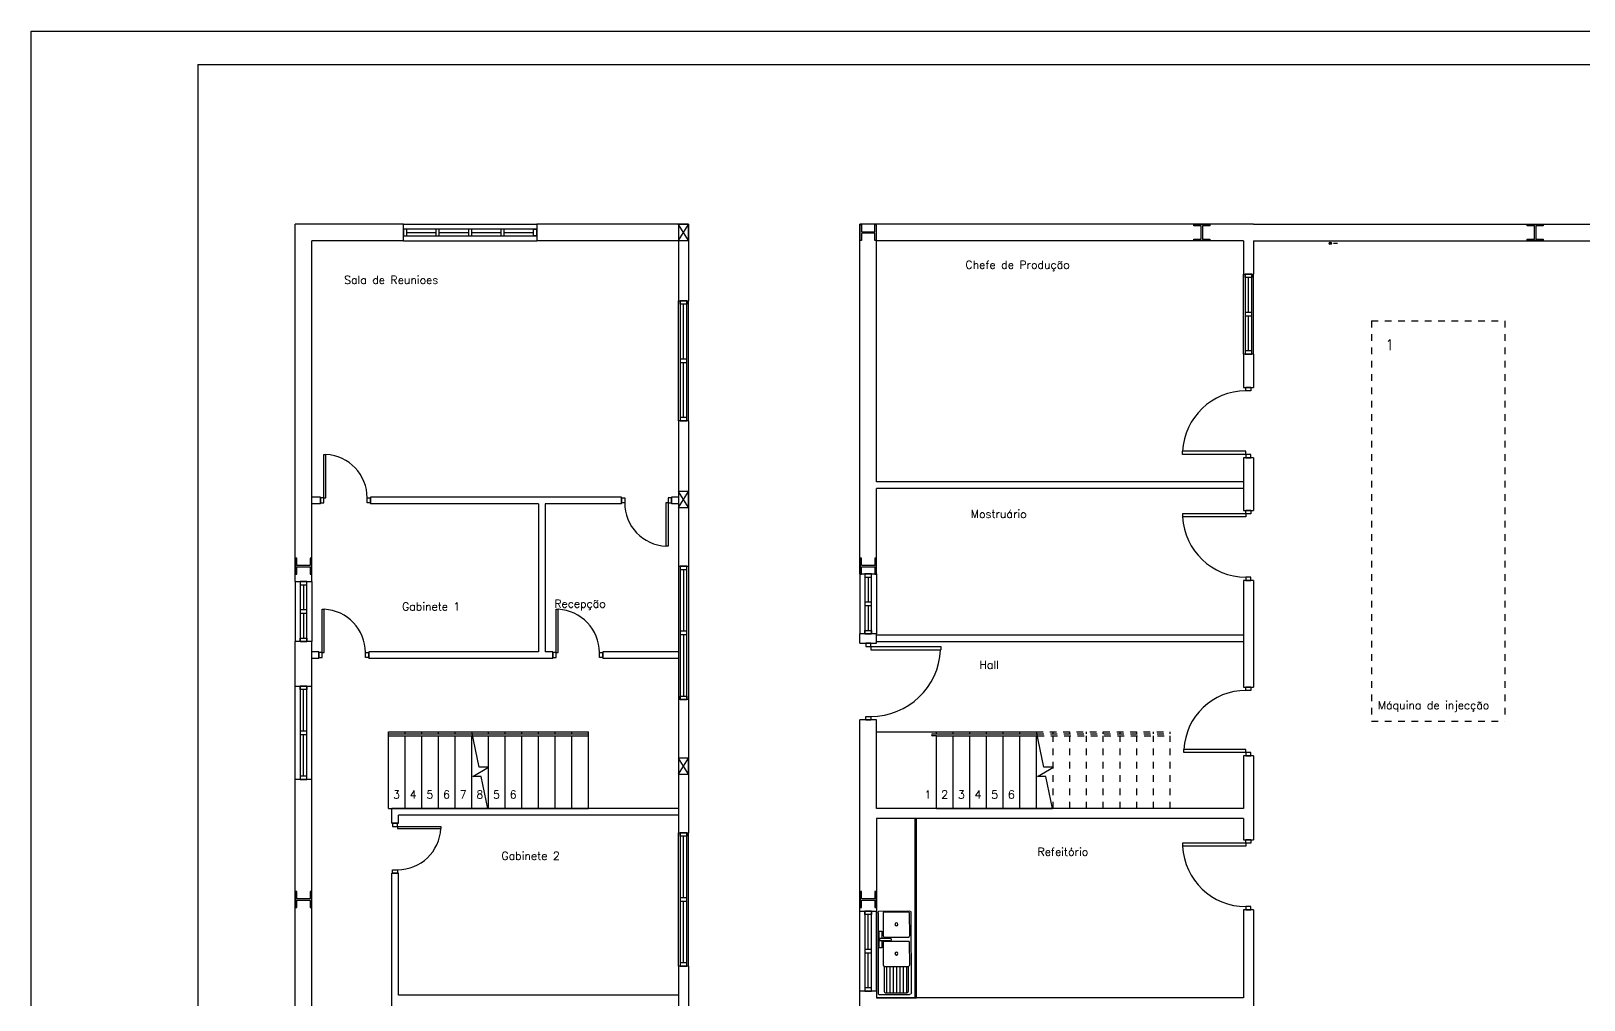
# Model space of a CAD drawing. Extents: x -3.6 to 91.9, y 0 to 29.7.
# Drawn here: x -3.58 to 19.7, y 15.17 to 29.7 of the extents above; entities that cross this region are included whole.
import ezdxf
from ezdxf.enums import TextEntityAlignment as Align

# ---------------------------------------------------------------- set-up
doc = ezdxf.new("R2010")
doc.units = 0
doc.header["$LTSCALE"] = 0.4
doc.header["$MEASUREMENT"] = 0
doc.linetypes.add('HIDDEN', pattern=[0.375, 0.25, -0.125])
doc.layers.get('0').update_dxf_attribs({"linetype": 'CONTINUOUS'})
for name, color, linetype in [('ALIMENTAÇÃO', 2, 'CONTINUOUS'), ('PLANTA', 9, 'CONTINUOUS'), ('TEXTOS', 9, 'CONTINUOUS')]:
    doc.layers.add(name, color=color, linetype=linetype)
doc.styles.add('ROMANS8', font='romans8', dxfattribs={"height": 0.2})
doc.styles.get("Standard").update_dxf_attribs({"font": 'ITALICC', "height": 250})

# ---------------------------------------------------------------- blocks, each defined once
blk = doc.blocks.new('A1063DH')
at = {"color": 0, "linetype": 'ByBlock'}
blk.add_line((455.353634, 581.288345), (456.749591, 572.827697), dxfattribs=at)
for points in [[(0.690668, -598.692818), (0.690668, 598.90164, -0.285257), (15.510344, 622.763986, -0.233769)], [(93.234276, 202.204864), (93.234276, 572.827697, -0.285257), (108.053951, 596.690042, -0.233769)], [(118.235276, 598.870405), (431.748591, 598.870405, -0.331496), (455.353634, 581.288345, 0.744843)], [(500.710669, 598.90164), (499.314713, -607.153467, -0.373967), (485.890993, -622.555164, 14.45072)], [(75.693669, -149.392015), (75.693669, 177.348669, -0.40231), (100.694669, 203.391377, -0.020408)], [(100.694669, 203.391377), (450.708669, 203.391377, -0.426218), (475.709669, 177.348669, 1.041667)], [(475.709669, 177.348669), (474.313713, -154.411715, -0.499438), (450.708669, -171.993775, -6.940275)], [(181.560257, -182.597209), (26.479961, -182.597209), (26.479961, -221.386362), (181.560257, -221.386362, 0.817655), (189.092915, -184.220488, -4.933965)], [(450.708669, -171.993775), (94.594319, -171.993775, -0.467329), (75.693669, -149.392015, -0.836247)], [(75.693669, -587.154727), (75.693669, -260.414043, -0.40231), (100.694669, -234.371335, -0.020408)], [(100.694669, -234.371335), (450.708669, -234.371335, -0.426218), (475.709669, -260.414043, 1.041667)], [(475.709669, -260.414043), (474.313713, -592.174427, -0.499438), (450.708669, -609.756487, -6.940275)], [(475.709669, -624.735514), (15.510344, -622.555164, -0.553012), (0.690668, -598.692818, -0.624336)], [(450.708669, -609.756487), (94.594319, -609.756487, -0.467329), (75.693669, -587.154727, -0.836247)]]:
    blk.add_lwpolyline(points, format="xyb", dxfattribs=at)
for points in [[(15.510344, 622.763986), (25.691669, 624.944349)], [(25.691669, 624.944349), (471.95508, 624.944349)], [(108.053951, 596.690042), (118.235276, 598.870405)], [(125.695669, 203.391377), (125.695669, 598.870405)], [(175.697669, 203.391377), (175.697669, 598.870405)], [(225.699669, 203.391377), (225.699669, 598.870405)], [(275.701669, 203.391377), (275.701669, 598.870405)], [(325.703669, 203.391377), (325.703669, 598.870405)], [(375.705669, 203.391377), (375.705669, 598.870405)], [(425.707669, 203.391377), (425.707669, 598.870405)], [(456.749591, 572.827697), (456.749591, 202.61971)], [(57.485852, -182.597209), (57.485852, -73.425543), (20.013784, -73.425543), (20.013784, -323.435543), (57.485852, -323.435543), (57.485852, -221.386362)]]:
    blk.add_lwpolyline(points, dxfattribs=at)
for centre in [(275.681177, 10.803725), (275.681177, -427.868149)]:
    blk.add_circle(centre, 21.398628, dxfattribs=at)
blk.add_arc((469.708677, 593.567046), 31.457613, 9.763423, 85.904995, dxfattribs=at)
blk = doc.blocks.new('A1170DK')
at = {"color": 0}
for p, q in [((1, 0), (0, 0)), ((0, 0), (0, -600)), ((1, -600), (1, 0)), ((0, -580), (1, -580)), ((0, -600), (1, -600))]:
    blk.add_line(p, q, dxfattribs=at)
blk = doc.blocks.new('AUW01D3S')
at = {"color": 0}
for p, q in [((0, 0.5), (1, 0.5)), ((0, -0.5), (1, -0.5))]:
    blk.add_line(p, q, dxfattribs=at)
blk = doc.blocks.new('AUD18D1S')
at = {"color": 0}
for p, q in [((0, -0.5), (0, 0.5)), ((1, 0.5), (1, -0.5))]:
    blk.add_line(p, q, dxfattribs=at)
blk = doc.blocks.new('AUD19D1S')
at = {"color": 0}
for p, q in [((0, 0), (0, 0)), ((1, 0), (1, 0))]:
    blk.add_line(p, q, dxfattribs=at)
blk = doc.blocks.new('AUD37D1S')
at = {"color": 0, "linetype": 'ByBlock'}
for p, q in [((0, 0.5), (0, -0.5)), ((1, 0.5), (0, 0.5)), ((1, -0.5), (1, 0.5)), ((0, -0.5), (1, -0.5))]:
    blk.add_line(p, q, dxfattribs=at)
at = {"color": 0, "linetype": 'ByBlock', "flags": 3}
for p in [(1, 0.5), (1, 0), (1, -0.5)]:
    blk.add_attdef('JAMBPT', p, '', height=0.1, rotation=45, dxfattribs=at)
for p in [(1, 0.5), (1, 0)]:
    blk.add_attdef('JAMBPT', p, '', height=0.1, dxfattribs=at)
blk = doc.blocks.new('AUD40D1S')
at = {"color": 0, "linetype": 'ByBlock'}
for p, q in [((-0.5, 0.5), (-0.5, -0.5)), ((0.5, 0.5), (-0.5, 0.5)), ((0.5, -0.5), (0.5, 0.5)), ((-0.5, -0.5), (0.5, -0.5))]:
    blk.add_line(p, q, dxfattribs=at)
blk = doc.blocks.new('AUW01D1S')
at = {"color": 0}
blk.add_line((-0.5, 0), (0.5, 0), dxfattribs=at)
blk = doc.blocks.new('AUD41D1S')
at = {"color": 0, "linetype": 'ByBlock'}
for p, q in [((-0.5, 0.5), (-0.5, -0.5)), ((0.5, -0.5), (0.5, 0.5))]:
    blk.add_line(p, q, dxfattribs=at)
blk = doc.blocks.new('AUD29D1S')
at = {"color": 0}
for p, q in [((-0.499999, 0.999997), (-0.451388, 0.999997)), ((-0.499999, 0), (-0.499999, 0.999997)), ((-0.451388, 0), (-0.451388, 0.999997)), ((-0.499999, 0), (-0.451388, 0))]:
    blk.add_line(p, q, dxfattribs=at)
blk.add_arc((-0.499999, 0), 0.999997, 0, 87.21369, dxfattribs=at)
blk = doc.blocks.new('A1022DLJ')
at = {"color": 0, "linetype": 'ByBlock'}
for p, q in [((0, -2), (0, 0)), ((1, 0), (1, -2))]:
    blk.add_line(p, q, dxfattribs=at)
blk.add_arc((0.5, -2), 0.5, 180, 0, dxfattribs=at)
blk = doc.blocks.new('AUD30D1S')
at = {"color": 0}
for p, q in [((0.5, 0.99972), (0.451403, 0.99972)), ((0.451403, 0), (0.451403, 0.99972)), ((0.5, 0), (0.5, 0.99972)), ((0.5, 0), (0.451403, 0))]:
    blk.add_line(p, q, dxfattribs=at)
blk.add_arc((0.5, 0), 0.99972, 92.78631, 180, dxfattribs=at)

msp = doc.modelspace()

# ---------------------------------------------------------------- hatches: boundary and pattern name
at = {"layer": 'ALIMENTAÇÃO'}
h = msp.add_hatch(color=9, dxfattribs=at)
edge = h.paths.add_edge_path()
edge.add_arc((15.895, 26.519), 0.018, 0, 360)

# ---------------------------------------------------------------- linework, layer by layer
at = {"color": 5}
for p, q in [((-3.584, 0), (-3.584, 29.7)), ((-3.584, 29.7), (91.923, 29.7))]:
    msp.add_line(p, q, dxfattribs=at)
at = {"color": 1}
for q in [(-1.084, 0.5), (91.423, 29.2)]:
    msp.add_line((-1.084, 29.2), q, dxfattribs=at)
at = {"layer": 'ALIMENTAÇÃO', "color": 9}
msp.add_lwpolyline([(15.945, 26.519), (15.974, 26.519), (16.003, 26.519)], dxfattribs=at)
msp.add_circle((15.895, 26.519), 0.018, dxfattribs=at)
at = {"layer": 'PLANTA'}
for p, q in [((1.998, 26.804, 2.7), (0.373, 26.804, 2.7)), ((0.373, 21.449, 2.7), (0.373, 26.804, 2.7)), ((6.273, 26.804, 2.7), (3.998, 26.804, 2.7)), ((6.273, 26.559, 5.2), (6.123, 26.799, 5.2)), ((6.123, 26.559, 5.2), (6.273, 26.799, 5.2)), ((6.273, 26.804, 2.7), (6.273, 25.654, 2.7)), ((14.742, 26.804), (8.842, 26.804)), ((8.842, 21.565), (8.842, 26.804)), ((14.742, 26.804), (70.467, 26.804)), ((1.998, 26.554, 2.7), (0.623, 26.554, 2.7)), ((0.623, 21.449, 2.7), (0.623, 26.554, 2.7)), ((6.123, 26.554, 2.7), (3.998, 26.554, 2.7)), ((6.123, 26.554, 2.7), (6.123, 25.654, 2.7)), ((14.592, 26.554), (9.092, 26.554)), ((9.092, 22.941), (9.092, 26.554)), ((14.592, 26.554), (14.592, 26.054)), ((14.742, 26.554), (14.742, 26.054)), ((14.742, 26.554), (70.467, 26.554)), ((14.592, 24.854), (14.592, 24.354)), ((14.742, 24.854), (14.742, 24.354)), ((6.123, 23.854, 2.7), (6.123, 21.679, 2.7)), ((6.273, 23.854, 2.7), (6.273, 21.679, 2.7)), ((14.592, 23.304), (14.592, 22.514)), ((14.742, 23.304), (14.742, 22.514)), ((14.592, 22.941), (9.092, 22.941)), ((14.592, 22.841), (9.092, 22.841)), ((9.092, 21.565), (9.092, 22.841)), ((0.755, 22.714, 2.7), (0.623, 22.714, 2.7)), ((0.755, 22.614, 2.7), (0.623, 22.614, 2.7)), ((5.266, 22.714, 2.7), (1.505, 22.714, 2.7)), ((4.023, 22.614, 2.7), (1.505, 22.614, 2.7)), ((4.023, 22.614, 2.7), (4.023, 20.394, 2.7)), ((4.123, 22.614, 2.7), (4.123, 20.394, 2.7)), ((5.266, 22.614, 2.7), (4.123, 22.614, 2.7)), ((6.123, 22.714, 2.7), (6.016, 22.714, 2.7)), ((6.123, 22.614, 2.7), (6.016, 22.614, 2.7)), ((6.273, 22.559, 5.2), (6.123, 22.799, 5.2)), ((6.123, 22.559, 5.2), (6.273, 22.799, 5.2)), ((14.592, 21.464), (14.592, 19.865)), ((14.742, 21.464), (14.742, 19.865)), ((0.373, 19.879, 2.7), (0.373, 20.549, 2.7)), ((0.623, 19.879, 2.7), (0.623, 20.549, 2.7)), ((8.842, 20.524), (8.842, 20.665)), ((9.092, 20.524), (9.092, 20.665)), ((14.592, 20.641), (9.092, 20.641)), ((14.592, 20.541), (9.092, 20.541)), ((0.729, 20.394, 2.7), (0.623, 20.394, 2.7)), ((0.729, 20.294, 2.7), (0.623, 20.294, 2.7)), ((4.023, 20.394, 2.7), (1.479, 20.394, 2.7)), ((4.236, 20.294, 2.7), (1.479, 20.294, 2.7)), ((4.236, 20.394, 2.7), (4.123, 20.394, 2.7)), ((6.123, 20.394, 2.7), (4.986, 20.394, 2.7)), ((6.123, 20.294, 2.7), (4.986, 20.294, 2.7)), ((6.123, 19.679, 2.7), (6.123, 17.679, 2.7)), ((6.273, 19.679, 2.7), (6.273, 17.679, 2.7)), ((8.842, 16.504), (8.842, 19.374)), ((9.092, 18.044), (9.092, 19.374)), ((1.773, 19.164, 2.7), (1.773, 19.194, 2.7)), ((1.773, 19.194, 2.7), (3.023, 19.194, 2.7)), ((1.773, 18.044, 2.7), (1.773, 19.164, 2.7)), ((1.773, 19.164, 2.7), (3.029, 19.164, 2.7)), ((1.773, 19.134, 2.7), (3.035, 19.134, 2.7)), ((2.023, 19.164, 2.7), (2.023, 19.194, 2.7)), ((2.023, 18.044, 2.7), (2.023, 19.134, 2.7)), ((2.273, 19.164, 2.7), (2.273, 19.194, 2.7)), ((2.273, 18.044, 2.7), (2.273, 19.134, 2.7)), ((2.523, 19.164, 2.7), (2.523, 19.194, 2.7)), ((2.523, 18.044, 2.7), (2.523, 19.134, 2.7)), ((9.092, 19.194), (11.492, 19.194)), ((9.992, 19.164), (9.992, 19.194)), ((9.992, 19.164), (11.498, 19.164)), ((9.992, 19.134), (11.504, 19.134)), ((9.992, 18.044), (9.992, 19.134)), ((10.242, 19.164), (10.242, 19.194)), ((10.242, 18.044), (10.242, 19.134)), ((10.492, 19.164), (10.492, 19.194)), ((10.492, 18.044), (10.492, 19.134)), ((10.742, 19.164), (10.742, 19.194)), ((10.742, 18.044), (10.742, 19.134)), ((10.992, 19.164), (10.992, 19.194)), ((10.992, 18.044), (10.992, 19.134)), ((11.242, 19.164), (11.242, 19.194)), ((11.242, 18.044), (11.242, 19.134)), ((11.492, 18.044), (11.492, 19.134)), ((6.273, 18.559, 5.2), (6.123, 18.799, 5.2)), ((6.123, 18.559, 5.2), (6.273, 18.799, 5.2)), ((14.592, 18.835), (14.592, 18.044)), ((14.742, 18.835), (14.742, 17.574)), ((0.373, 6.554, 2.7), (0.373, 18.479, 2.7)), ((0.623, 8.704, 2.7), (0.623, 18.479, 2.7)), ((1.773, 18.044, 2.7), (4.773, 18.044, 2.7)), ((6.123, 18.044, 2.7), (1.823, 18.044, 2.7)), ((1.823, 17.826, 2.7), (1.823, 18.044, 2.7)), ((6.123, 17.944, 2.7), (1.923, 17.944, 2.7)), ((1.923, 17.826, 2.7), (1.923, 17.944, 2.7)), ((14.592, 18.044), (9.092, 18.044)), ((9.992, 18.044), (11.732, 18.044)), ((14.592, 17.894), (9.092, 17.894)), ((9.092, 17.894), (9.092, 16.504)), ((14.592, 17.894), (14.592, 17.574)), ((1.823, 15.074, 2.7), (1.823, 17.076, 2.7)), ((1.923, 15.244, 2.7), (1.923, 17.076, 2.7)), ((14.592, 16.524), (14.592, 15.204)), ((14.742, 16.524), (14.742, 14.925)), ((6.123, 15.679, 2.7), (6.123, 13.679, 2.7)), ((6.273, 15.679, 2.7), (6.273, 13.679, 2.7)), ((6.123, 15.244, 2.7), (1.923, 15.244, 2.7)), ((8.842, 13.804), (8.842, 15.304)), ((9.092, 15.304), (9.092, 15.204)), ((14.592, 15.204), (9.092, 15.204))]:
    msp.add_line(p, q, dxfattribs=at)
at = {"layer": 'PLANTA', "color": 8, "linetype": 'HIDDEN'}
for p, q in [((16.513, 25.356, 2.7), (18.513, 25.356, 2.7)), ((16.513, 25.356, 2.7), (16.513, 19.356, 2.7)), ((18.513, 25.356, 2.7), (18.513, 19.356, 2.7)), ((16.513, 19.356, 2.7), (18.513, 19.356, 2.7)), ((11.492, 19.194), (13.492, 19.194)), ((11.498, 19.164), (13.492, 19.164)), ((11.504, 19.134), (13.492, 19.134)), ((11.742, 19.164), (11.742, 19.194)), ((11.742, 18.044), (11.742, 19.134)), ((11.992, 19.164), (11.992, 19.194)), ((11.992, 18.044), (11.992, 19.134)), ((12.242, 19.164), (12.242, 19.194)), ((12.242, 18.044), (12.242, 19.134)), ((12.492, 19.164), (12.492, 19.194)), ((12.492, 18.044), (12.492, 19.134)), ((12.742, 19.164), (12.742, 19.194)), ((12.742, 18.044), (12.742, 19.134)), ((12.992, 19.164), (12.992, 19.194)), ((12.992, 18.044), (12.992, 19.134)), ((13.242, 19.164), (13.242, 19.194)), ((13.242, 18.044), (13.242, 19.134)), ((13.492, 19.164), (13.492, 19.194)), ((13.492, 18.044), (13.492, 19.134))]:
    msp.add_line(p, q, dxfattribs=at)
at = {"layer": 'PLANTA', "linetype": 'Continuous'}
for p, q in [((2.773, 19.164, 2.7), (2.773, 19.194, 2.7)), ((2.773, 18.044, 2.7), (2.773, 19.134, 2.7)), ((3.023, 19.194, 2.7), (4.773, 19.194, 2.7)), ((3.133, 18.666, 2.7), (3.023, 19.194, 2.7)), ((3.023, 18.044, 2.7), (3.023, 19.134, 2.7)), ((3.029, 19.164, 2.7), (4.773, 19.164, 2.7)), ((3.035, 19.134, 2.7), (4.773, 19.134, 2.7)), ((3.273, 19.164, 2.7), (3.273, 19.194, 2.7)), ((3.273, 18.044, 2.7), (3.273, 19.134, 2.7)), ((3.523, 19.164, 2.7), (3.523, 19.194, 2.7)), ((3.523, 18.044, 2.7), (3.523, 19.134, 2.7)), ((3.773, 19.164, 2.7), (3.773, 19.194, 2.7)), ((3.773, 18.044, 2.7), (3.773, 19.134, 2.7)), ((4.023, 19.164, 2.7), (4.023, 19.194, 2.7)), ((4.023, 18.044, 2.7), (4.023, 19.134, 2.7)), ((4.273, 19.164, 2.7), (4.273, 19.194, 2.7)), ((4.273, 18.044, 2.7), (4.273, 19.134, 2.7)), ((4.523, 19.164, 2.7), (4.523, 19.194, 2.7)), ((4.523, 18.044, 2.7), (4.523, 19.134, 2.7)), ((4.773, 18.044, 2.7), (4.773, 19.194, 2.7)), ((3.037, 18.523, 2.7), (3.276, 18.666, 2.7)), ((3.276, 18.666, 2.7), (3.133, 18.666, 2.7)), ((3.162, 18.523, 2.7), (3.037, 18.523, 2.7)), ((3.262, 18.044, 2.7), (3.162, 18.523, 2.7))]:
    msp.add_line(p, q, dxfattribs=at)
at = {"layer": 'PLANTA', "color": 8}
for p, q in [((11.602, 18.666), (11.492, 19.194)), ((11.507, 18.523), (11.745, 18.666)), ((11.745, 18.666), (11.602, 18.666)), ((11.632, 18.523), (11.507, 18.523)), ((11.732, 18.044), (11.632, 18.523))]:
    msp.add_line(p, q, dxfattribs=at)
at = {"layer": 'PLANTA', "elevation": 2.7}
for points in [[(6.123, 26.559), (6.273, 26.559), (6.273, 26.799), (6.123, 26.799)], [(6.123, 22.559), (6.273, 22.559), (6.273, 22.799), (6.123, 22.799)], [(6.123, 18.559), (6.273, 18.559), (6.273, 18.799), (6.123, 18.799)]]:
    msp.add_lwpolyline(points, close=True, dxfattribs=at)
at = {"layer": 'PLANTA'}
for points in [[(9.087, 26.559), (9.067, 26.559), (9.067, 26.659, 0.414214), (9.057, 26.669), (8.877, 26.669, 0.414214), (8.867, 26.659), (8.867, 26.559), (8.847, 26.559), (8.847, 26.799), (8.867, 26.799), (8.867, 26.699, 0.414214), (8.877, 26.689), (9.057, 26.689, 0.414214), (9.067, 26.699), (9.067, 26.799), (9.087, 26.799)], [(14.087, 26.799), (14.087, 26.779), (13.987, 26.779, 0.414214), (13.977, 26.769), (13.977, 26.589, 0.414214), (13.987, 26.579), (14.087, 26.579), (14.087, 26.559), (13.847, 26.559), (13.847, 26.579), (13.947, 26.579, 0.414214), (13.957, 26.589), (13.957, 26.769, 0.414214), (13.947, 26.779), (13.847, 26.779), (13.847, 26.799)], [(19.087, 26.799), (19.087, 26.779), (18.987, 26.779, 0.414214), (18.977, 26.769), (18.977, 26.589, 0.414214), (18.987, 26.579), (19.087, 26.579), (19.087, 26.559), (18.847, 26.559), (18.847, 26.579), (18.947, 26.579, 0.414214), (18.957, 26.589), (18.957, 26.769, 0.414214), (18.947, 26.779), (18.847, 26.779), (18.847, 26.799)], [(8.847, 21.559), (8.867, 21.559), (8.867, 21.659, -0.414214), (8.877, 21.669), (9.057, 21.669, -0.414214), (9.067, 21.659), (9.067, 21.559), (9.087, 21.559), (9.087, 21.799), (9.067, 21.799), (9.067, 21.699, -0.414214), (9.057, 21.689), (8.877, 21.689, -0.414214), (8.867, 21.699), (8.867, 21.799), (8.847, 21.799)], [(8.847, 16.559), (8.867, 16.559), (8.867, 16.659, -0.414214), (8.877, 16.669), (9.057, 16.669, -0.414214), (9.067, 16.659), (9.067, 16.559), (9.087, 16.559), (9.087, 16.799), (9.067, 16.799), (9.067, 16.699, -0.414214), (9.057, 16.689), (8.877, 16.689, -0.414214), (8.867, 16.699), (8.867, 16.799), (8.847, 16.799)]]:
    msp.add_lwpolyline(points, format="xyb", close=True, dxfattribs=at)
at = {"layer": 'PLANTA', "elevation": 2.7}
for points in [[(0.378, 21.559), (0.398, 21.559), (0.398, 21.659, -0.414214), (0.408, 21.669), (0.588, 21.669, -0.414214), (0.598, 21.659), (0.598, 21.559), (0.618, 21.559), (0.618, 21.799), (0.598, 21.799), (0.598, 21.699, -0.414214), (0.588, 21.689), (0.408, 21.689, -0.414214), (0.398, 21.699), (0.398, 21.799), (0.378, 21.799)], [(0.378, 16.559), (0.398, 16.559), (0.398, 16.659, -0.414214), (0.408, 16.669), (0.588, 16.669, -0.414214), (0.598, 16.659), (0.598, 16.559), (0.618, 16.559), (0.618, 16.799), (0.598, 16.799), (0.598, 16.699, -0.414214), (0.588, 16.689), (0.408, 16.689, -0.414214), (0.398, 16.699), (0.398, 16.799), (0.378, 16.799)]]:
    msp.add_lwpolyline(points, format="xyb", close=True, dxfattribs=at)

# ---------------------------------------------------------------- block references
at = {"layer": 'PLANTA', "xscale": 2, "yscale": 0.25}
for name in ['AUW01D3S', 'AUD18D1S']:
    msp.add_blockref(name, (1.998, 26.679, 2.7), dxfattribs=at)
at = {"layer": 'PLANTA'}
for name, p, xscale, yscale, zscale in [('AUD37D1S', (1.998, 26.679, 2.7), 0.05000000000000004, 0.1000000000000014, 1.2), ('AUD40D1S', (2.998, 26.679, 2.7), 2, 0.1000000000000014, 0.05), ('AUD40D1S', (2.998, 26.679, 2.7), 2, 0.1000000000000014, -0.05), ('AUD19D1S', (1.998, 26.679, 2.7), 2, 0.25, 1.3), ('AUW01D1S', (2.266, 26.679, 2.7), 0.4375, 0.001000000000001222, 1.2), ('AUD37D1S', (2.485, 26.679, 2.7), 0.05000000000000004, 0.1000000000000014, 1.2), ('AUW01D1S', (2.754, 26.679, 2.7), 0.4375, 0.001000000000001222, 1.2), ('AUD37D1S', (2.973, 26.679, 2.7), 0.05000000000000004, 0.1000000000000014, 1.2), ('AUW01D1S', (3.241, 26.679, 2.7), 0.4375, 0.001000000000001222, 1.2), ('AUD37D1S', (3.46, 26.679, 2.7), 0.05000000000000004, 0.1000000000000014, 1.2), ('AUW01D1S', (3.729, 26.679, 2.7), 0.4375, 0.001000000000001222, 1.2), ('AUD37D1S', (3.998, 26.679, 2.7), -0.05000000000000004, 0.1000000000000014, 1.2), ('AUD29D1S', (1.13, 22.702, 2.7), 0.65, 0.65, 2.05), ('AUD18D1S', (0.755, 22.664, 2.7), 0.75, 0.1000000000000014, 1.2), ('AUD37D1S', (0.755, 22.664, 2.7), 0.05000000000000004, 0.07499999999999929, 2.05), ('AUD41D1S', (1.13, 22.664, 2.7), 0.75, 0.07499999999999929, -0.05), ('AUD19D1S', (0.755, 22.664, 2.7), 0.75, 0.1000000000000014, 2.1), ('AUD37D1S', (1.505, 22.664, 2.7), -0.05000000000000004, 0.07499999999999929, 2.05), ('AUD29D1S', (1.104, 20.382, 2.7), 0.65, 0.65, 2.05), ('AUD29D1S', (4.611, 20.382, 2.7), 0.65, 0.65, 2.05), ('AUD18D1S', (0.729, 20.344, 2.7), 0.75, 0.1000000000000014, 1.2), ('AUD37D1S', (0.729, 20.344, 2.7), 0.05000000000000004, 0.07499999999999929, 2.05), ('AUD41D1S', (1.104, 20.344, 2.7), 0.75, 0.07499999999999929, -0.05), ('AUD19D1S', (0.729, 20.344, 2.7), 0.75, 0.1000000000000014, 2.1), ('AUD37D1S', (1.479, 20.344, 2.7), -0.05000000000000004, 0.07499999999999929, 2.05), ('AUD18D1S', (4.236, 20.344, 2.7), 0.75, 0.1000000000000014, 1.2), ('AUD37D1S', (4.236, 20.344, 2.7), 0.05000000000000004, 0.07499999999999929, 2.05), ('AUD41D1S', (4.611, 20.344, 2.7), 0.75, 0.07499999999999929, -0.05), ('AUD19D1S', (4.236, 20.344, 2.7), 0.75, 0.1000000000000014, 2.1), ('AUD37D1S', (4.986, 20.344, 2.7), -0.05000000000000004, 0.07499999999999929, 2.05), ('A1063DH', (9.113, 15.88, 2.7), 0.0009999999999998899, -0.001000000000001222, 0.0009999999999998899)]:
    msp.add_blockref(name, p, dxfattribs=dict(at, xscale=xscale, yscale=yscale, zscale=zscale))
for name, p, xscale, yscale, zscale, rotation in [('AUW01D3S', (14.667, 24.854), 1.200000000000003, 0.1499999999999986, 1.1, 90), ('AUD18D1S', (14.667, 24.854), 1.200000000000003, 0.1499999999999986, 0.6, 90), ('AUD37D1S', (14.667, 26.054), -0.05000000000000071, 0.1000000000000014, 0.9, 90), ('AUD40D1S', (14.667, 25.454), 1.200000000000003, 0.1000000000000014, 0.05, 90), ('AUD40D1S', (14.667, 25.454), 1.200000000000003, 0.1000000000000014, -0.05, 90), ('AUW01D1S', (14.667, 25.742), 0.5249999999999986, 0.001000000000001222, 0.9, 90), ('AUD18D1S', (6.198, 23.854, 2.7), 1.799999999999997, 0.1499999999999986, 1.2, 90), ('AUD40D1S', (6.198, 24.754, 2.7), 1.799999999999997, 0.1000000000000014, 0.05, 90), ('AUD40D1S', (6.198, 24.754, 2.7), 1.799999999999997, 0.1000000000000014, -0.05, 90), ('AUD19D1S', (6.198, 23.854, 2.7), 1.799999999999997, 0.1499999999999986, 1.1, 90), ('AUD37D1S', (14.667, 25.429), 0.05000000000000071, 0.1000000000000014, 0.9, 90), ('AUW01D1S', (14.667, 25.167), 0.5249999999999986, 0.001000000000001222, 0.9, 90), ('AUD37D1S', (14.667, 24.854), 0.05000000000000071, 0.1000000000000014, 0.9, 90), ('AUD29D1S', (14.629, 23.829), 0.9500000000000028, 0.9500000000000028, 2.05, 90), ('AUD18D1S', (14.667, 23.304), 1.049999999999997, 0.1499999999999986, 0.6, 90), ('AUD37D1S', (14.667, 24.354), -0.05000000000000071, 0.07499999999999929, 2.05, 90), ('AUD41D1S', (14.667, 23.829), 1.049999999999997, 0.07499999999999929, -0.05, 90), ('AUD19D1S', (14.667, 23.304), 1.049999999999997, 0.1499999999999986, 2.1, 90), ('AUD37D1S', (14.667, 23.304), 0.05000000000000071, 0.07499999999999929, 2.05, 90), ('AUD18D1S', (6.016, 22.664, 2.7), 0.75, 0.1000000000000014, 1.2, 180), ('AUD37D1S', (5.266, 22.664, 2.7), -0.05000000000000004, 0.07499999999999929, 2.05, 180), ('AUD41D1S', (5.641, 22.664, 2.7), 0.75, 0.07499999999999929, -0.05, 180), ('AUD19D1S', (6.016, 22.664, 2.7), 0.75, 0.1000000000000014, 2.1, 180), ('AUD29D1S', (5.641, 22.627, 2.7), 0.6499999999999999, 0.6499999999999999, 2.05, 180), ('AUD37D1S', (6.016, 22.664, 2.7), 0.05000000000000004, 0.07499999999999929, 2.05, 180), ('AUD30D1S', (14.629, 21.989), 0.9500000000000028, 0.9500000000000028, 2.05, 90), ('AUD18D1S', (14.667, 21.464), 1.049999999999997, 0.1499999999999986, 0.6, 90), ('AUD37D1S', (14.667, 22.514), -0.05000000000000071, 0.07499999999999929, 2.05, 90), ('AUD41D1S', (14.667, 21.989), 1.049999999999997, 0.07499999999999929, -0.05, 90), ('AUD19D1S', (14.667, 21.464), 1.049999999999997, 0.1499999999999986, 2.1, 90), ('AUD18D1S', (6.198, 21.679, 2.7), 2, 0.1499999999999986, 1.2, 270), ('AUD40D1S', (6.198, 20.679, 2.7), 2, 0.1000000000000014, 0.05, 270), ('AUD40D1S', (6.198, 20.679, 2.7), 2, 0.1000000000000014, -0.05, 270), ('AUD19D1S', (6.198, 21.679, 2.7), 2, 0.1499999999999986, 1.1, 270), ('AUW01D3S', (0.498, 21.449, 2.7), 0.8999999999999986, 0.25, 1.1, 270), ('AUD18D1S', (0.498, 21.449, 2.7), 0.8999999999999986, 0.25, 1.35, 270), ('AUD37D1S', (0.498, 21.449, 2.7), 0.05000000000000071, 0.1000000000000014, 0.75, 270), ('AUD40D1S', (0.498, 20.999, 2.7), 0.8999999999999986, 0.1000000000000014, 0.05, 270), ('AUD40D1S', (0.498, 20.999, 2.7), 0.8999999999999986, 0.1000000000000014, -0.05, 270), ('AUD19D1S', (0.498, 21.449, 2.7), 0.8999999999999986, 0.25, 0.85, 270), ('AUW01D3S', (8.967, 21.565), 0.8999999999999986, 0.25, 1.1, 270), ('AUD18D1S', (8.967, 21.565), 0.8999999999999986, 0.25, 0.6, 270), ('AUD37D1S', (8.967, 21.565), 0.05000000000000071, 0.1000000000000014, 0.9, 270), ('AUD40D1S', (8.967, 21.115), 0.8999999999999986, 0.1000000000000014, 0.05, 270), ('AUD40D1S', (8.967, 21.115), 0.8999999999999986, 0.1000000000000014, -0.05, 270), ('AUW01D1S', (8.967, 21.327), 0.375, 0.001000000000001222, 0.9, 270), ('AUD37D1S', (14.667, 21.464), 0.05000000000000071, 0.07499999999999929, 2.05, 90), ('AUW01D1S', (0.498, 21.212, 2.7), 0.375, 0.001000000000001222, 0.75, 270), ('AUD37D1S', (0.498, 21.024, 2.7), 0.05000000000000071, 0.1000000000000014, 0.75, 270), ('AUW01D1S', (0.498, 20.787, 2.7), 0.375, 0.001000000000001222, 0.75, 270), ('AUD37D1S', (8.967, 21.14), 0.05000000000000071, 0.1000000000000014, 0.9, 270), ('AUW01D1S', (8.967, 20.902), 0.375, 0.001000000000001222, 0.9, 270), ('AUD37D1S', (0.498, 20.549, 2.7), -0.05000000000000071, 0.1000000000000014, 0.75, 270), ('AUD18D1S', (8.967, 20.524), 1.149999999999999, 0.25, 0.6, 270), ('AUD37D1S', (8.967, 20.665), -0.05000000000000071, 0.1000000000000014, 0.9, 270), ('AUD37D1S', (8.967, 20.524), 0.05000000000000071, 0.07499999999999929, 2.05, 270), ('AUD41D1S', (8.967, 19.949), 1.149999999999999, 0.07499999999999929, -0.05, 270), ('AUD19D1S', (8.967, 20.524), 1.149999999999999, 0.25, 2.1, 270), ('AUD29D1S', (9.004, 19.949), 1.050000000000001, 1.050000000000001, 2.05, 270), ('AUW01D3S', (0.498, 18.479, 2.7), 1.399999999999999, 0.25, 1.1, 90), ('AUD18D1S', (0.498, 18.479, 2.7), 1.399999999999999, 0.25, 1.35, 90), ('AUD37D1S', (0.498, 19.879, 2.7), -0.05000000000000071, 0.1000000000000014, 0.75, 90), ('AUD40D1S', (0.498, 19.179, 2.7), 1.399999999999999, 0.1000000000000014, 0.05, 90), ('AUD40D1S', (0.498, 19.179, 2.7), 1.399999999999999, 0.1000000000000014, -0.05, 90), ('AUD19D1S', (0.498, 18.479, 2.7), 1.399999999999999, 0.25, 0.85, 90), ('AUW01D1S', (0.498, 19.517, 2.7), 0.625, 0.001000000000001222, 0.75, 90), ('AUD29D1S', (14.629, 19.35), 0.9299999999999997, 0.9299999999999997, 2.05, 90), ('AUD18D1S', (14.667, 18.835), 1.030000000000001, 0.1499999999999986, 0.6, 90), ('AUD37D1S', (14.667, 19.865), -0.05000000000000071, 0.07499999999999929, 2.05, 90), ('AUD41D1S', (14.667, 19.35), 1.030000000000001, 0.07499999999999929, -0.05, 90), ('AUD19D1S', (14.667, 18.835), 1.030000000000001, 0.1499999999999986, 2.1, 90), ('AUD37D1S', (8.967, 19.374), -0.05000000000000071, 0.07499999999999929, 2.05, 270), ('AUD37D1S', (0.498, 19.154, 2.7), 0.05000000000000071, 0.1000000000000014, 0.75, 90), ('AUW01D1S', (0.498, 18.842, 2.7), 0.625, 0.001000000000001222, 0.75, 90), ('A1022DLJ', (9.992, 19.164), 0.03000000000000114, 0.03000000000000114, 0.03000000000000114, 270), ('AUD37D1S', (14.667, 18.835), 0.05000000000000071, 0.07499999999999929, 2.05, 90), ('AUD37D1S', (0.498, 18.479, 2.7), 0.05000000000000071, 0.1000000000000014, 0.75, 90), ('AUD18D1S', (1.873, 17.826, 2.7), 0.75, 0.1000000000000014, 1.2, 270), ('AUD37D1S', (1.873, 17.826, 2.7), 0.05000000000000071, 0.07499999999999929, 2.05, 270), ('AUD41D1S', (1.873, 17.451, 2.7), 0.75, 0.07499999999999929, -0.05, 270), ('AUD19D1S', (1.873, 17.826, 2.7), 0.75, 0.1000000000000014, 2.1, 270), ('AUD29D1S', (1.91, 17.451, 2.7), 0.6499999999999986, 0.6499999999999986, 2.05, 270), ('A1170DK', (9.092, 15.204, 2.7), 2.689999999999998, 0.001000000000001222, 0.001, 90), ('AUD18D1S', (6.198, 15.679, 2.7), 2, 0.1499999999999986, 1.2, 90), ('AUD40D1S', (6.198, 16.679, 2.7), 2, 0.1000000000000014, 0.05, 90), ('AUD40D1S', (6.198, 16.679, 2.7), 2, 0.1000000000000014, -0.05, 90), ('AUD19D1S', (6.198, 15.679, 2.7), 2, 0.1499999999999986, 1.1, 90), ('AUD30D1S', (14.629, 17.049), 0.9500000000000028, 0.9500000000000028, 2.05, 90), ('AUD18D1S', (14.667, 16.524), 1.049999999999997, 0.1499999999999986, 0.6, 90), ('AUD37D1S', (14.667, 17.574), -0.05000000000000071, 0.07499999999999929, 2.05, 90), ('AUD41D1S', (14.667, 17.049), 1.049999999999997, 0.07499999999999929, -0.05, 90), ('AUD19D1S', (14.667, 16.524), 1.049999999999997, 0.1499999999999986, 2.1, 90), ('AUD37D1S', (1.873, 17.076, 2.7), -0.05000000000000071, 0.07499999999999929, 2.05, 270), ('AUD37D1S', (14.667, 16.524), 0.05000000000000071, 0.07499999999999929, 2.05, 90), ('AUW01D3S', (8.967, 15.304), 1.200000000000003, 0.25, 1.1, 90), ('AUD18D1S', (8.967, 15.304), 1.200000000000003, 0.25, 0.6, 90), ('AUD37D1S', (8.967, 16.504), -0.05000000000000071, 0.1000000000000014, 0.9, 90), ('AUD40D1S', (8.967, 15.904), 1.200000000000003, 0.1000000000000014, 0.05, 90), ('AUD40D1S', (8.967, 15.904), 1.200000000000003, 0.1000000000000014, -0.05, 90), ('AUW01D1S', (8.967, 16.192), 0.5249999999999986, 0.001000000000001222, 0.9, 90), ('AUD37D1S', (8.967, 15.879), 0.05000000000000071, 0.1000000000000014, 0.9, 90), ('AUW01D1S', (8.967, 15.617), 0.5249999999999986, 0.001000000000001222, 0.9, 90), ('AUD37D1S', (8.967, 15.304), 0.05000000000000071, 0.1000000000000014, 0.9, 90)]:
    msp.add_blockref(name, p, dxfattribs=dict(at, xscale=xscale, yscale=yscale, zscale=zscale, rotation=rotation))
for name, p, xscale, yscale, rotation in [('AUD19D1S', (14.667, 24.854), 1.200000000000003, 0.1499999999999986, 90), ('AUW01D3S', (6.198, 23.854, 2.7), 1.799999999999997, 0.1499999999999986, 90), ('AUD37D1S', (6.198, 25.654, 2.7), -0.05000000000000071, 0.1000000000000014, 90), ('AUW01D1S', (6.198, 25.192, 2.7), 0.8250000000000028, 0.001000000000001222, 90), ('AUD37D1S', (6.198, 24.729, 2.7), 0.05000000000000071, 0.1000000000000014, 90), ('AUW01D1S', (6.198, 24.317, 2.7), 0.8250000000000028, 0.001000000000001222, 90), ('AUD37D1S', (6.198, 23.854, 2.7), 0.05000000000000071, 0.1000000000000014, 90), ('AUW01D3S', (6.198, 21.679, 2.7), 2, 0.1499999999999986, 270), ('AUD37D1S', (6.198, 21.679, 2.7), 0.05000000000000071, 0.1000000000000014, 270), ('AUW01D1S', (6.198, 21.167, 2.7), 0.9250000000000007, 0.001000000000001222, 270), ('AUD19D1S', (8.967, 21.565), 0.8999999999999986, 0.25, 270), ('AUD37D1S', (6.198, 20.704, 2.7), 0.05000000000000071, 0.1000000000000014, 270), ('AUW01D1S', (6.198, 20.192, 2.7), 0.9250000000000007, 0.001000000000001222, 270), ('AUD37D1S', (6.198, 19.679, 2.7), -0.05000000000000071, 0.1000000000000014, 270), ('AUW01D3S', (6.198, 15.679, 2.7), 2, 0.1499999999999986, 90), ('AUD37D1S', (6.198, 17.679, 2.7), -0.05000000000000071, 0.1000000000000014, 90), ('AUW01D1S', (6.198, 17.167, 2.7), 0.9249999999999972, 0.001000000000001222, 90), ('AUD37D1S', (6.198, 16.654, 2.7), 0.05000000000000071, 0.1000000000000014, 90), ('AUW01D1S', (6.198, 16.192, 2.7), 0.9249999999999972, 0.001000000000001222, 90), ('AUD19D1S', (8.967, 15.304), 1.200000000000003, 0.25, 90), ('AUD37D1S', (6.198, 15.679, 2.7), 0.05000000000000071, 0.1000000000000014, 90)]:
    msp.add_blockref(name, p, dxfattribs=dict(at, xscale=xscale, yscale=yscale, rotation=rotation))

# ---------------------------------------------------------------- texts
at = {"layer": 'TEXTOS', "color": 8, "style": 'ROMANS8'}
for s, height, p in [('Chefe de Produção', 0.12, (10.425, 26.137, 2.7)), ('Sala de Reunioes', 0.12, (1.11, 25.909, 2.7)), ('1', 0.16, (16.719, 24.917, 2.7)), ('Mostruário', 0.12, (10.505, 22.4, 2.7)), ('Gabinete 1', 0.12, (1.978, 21.013, 2.7)), ('Recepção', 0.12, (4.261, 21.055, 2.7)), ('Hall', 0.12, (10.633, 20.139, 2.7)), ('Máquina de injecção', 0.12, (16.608, 19.533, 2.7)), ('Refeitório', 0.12, (11.505, 17.336, 2.7)), ('Gabinete 2', 0.12, (3.468, 17.275, 2.7))]:
    msp.add_text(s, height=height, dxfattribs=at).set_placement(p)
for s, p in [('3', (1.894, 18.254, 2.7)), ('4', (2.144, 18.254, 2.7)), ('5', (2.394, 18.254, 2.7)), ('6', (2.644, 18.254, 2.7)), ('7', (2.894, 18.254, 2.7)), ('8', (3.144, 18.254, 2.7)), ('5', (3.394, 18.254, 2.7)), ('6', (3.644, 18.254, 2.7)), ('1', (9.863, 18.254)), ('2', (10.113, 18.254)), ('3', (10.363, 18.254)), ('4', (10.613, 18.254)), ('5', (10.863, 18.254)), ('6', (11.113, 18.254))]:
    msp.add_text(s, height=0.12, dxfattribs=at).set_placement(p, align=Align.MIDDLE)

doc.saveas('drawing.dxf')
